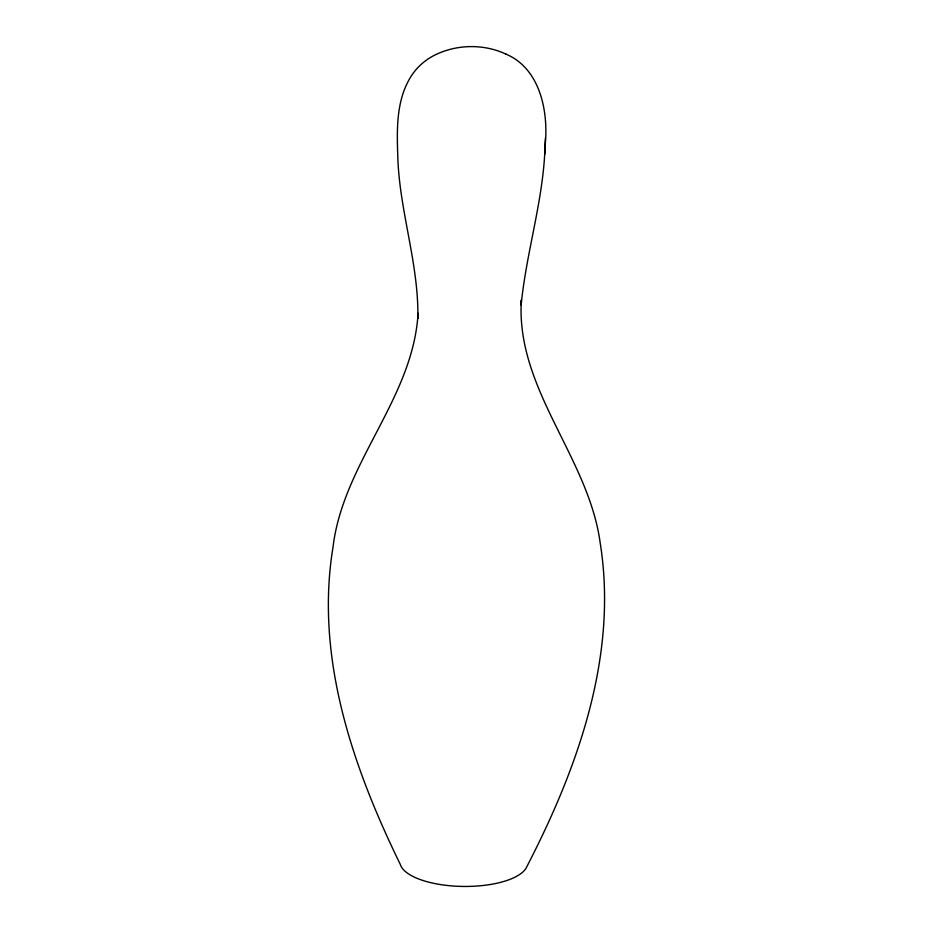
<?xml version="1.0" encoding="UTF-8"?>
<svg xmlns="http://www.w3.org/2000/svg" width="933" height="933" viewBox="0 0 933 933"><rect width="100%" height="100%" fill="white"/><g stroke="black" fill="none" stroke-linecap="round" stroke-linejoin="round"><path stroke-width="1.4" d="M545.105 145.525C548.709 111.82 540.254 68.214 505.534 53.951M505.931 54.102C484.519 44.084 458.768 44.178 437.262 53.904C425.401 59.211 415.477 68.074 409.179 79.515C395.359 104.088 397.038 133.594 397.936 160.814C400.385 213.844 418.905 265.229 417.856 318.421L418.077 313.266C413.144 398.554 343.064 462.768 333.011 547.158C314.853 657.147 352.639 766.763 400.292 864.401A63.91 24.246 0.6 0 0 462.745 886.432A63.91 24.246 0.6 0 0 527.005 866.314C577.994 767.556 618.252 655.304 600.152 542.679C588.466 456.972 515.611 388.979 521.36 299.925L521.139 305.079C526.317 251.968 543.344 200.362 545.047 146.796M544.732 154.155L545.42 138.142"/></g></svg>
